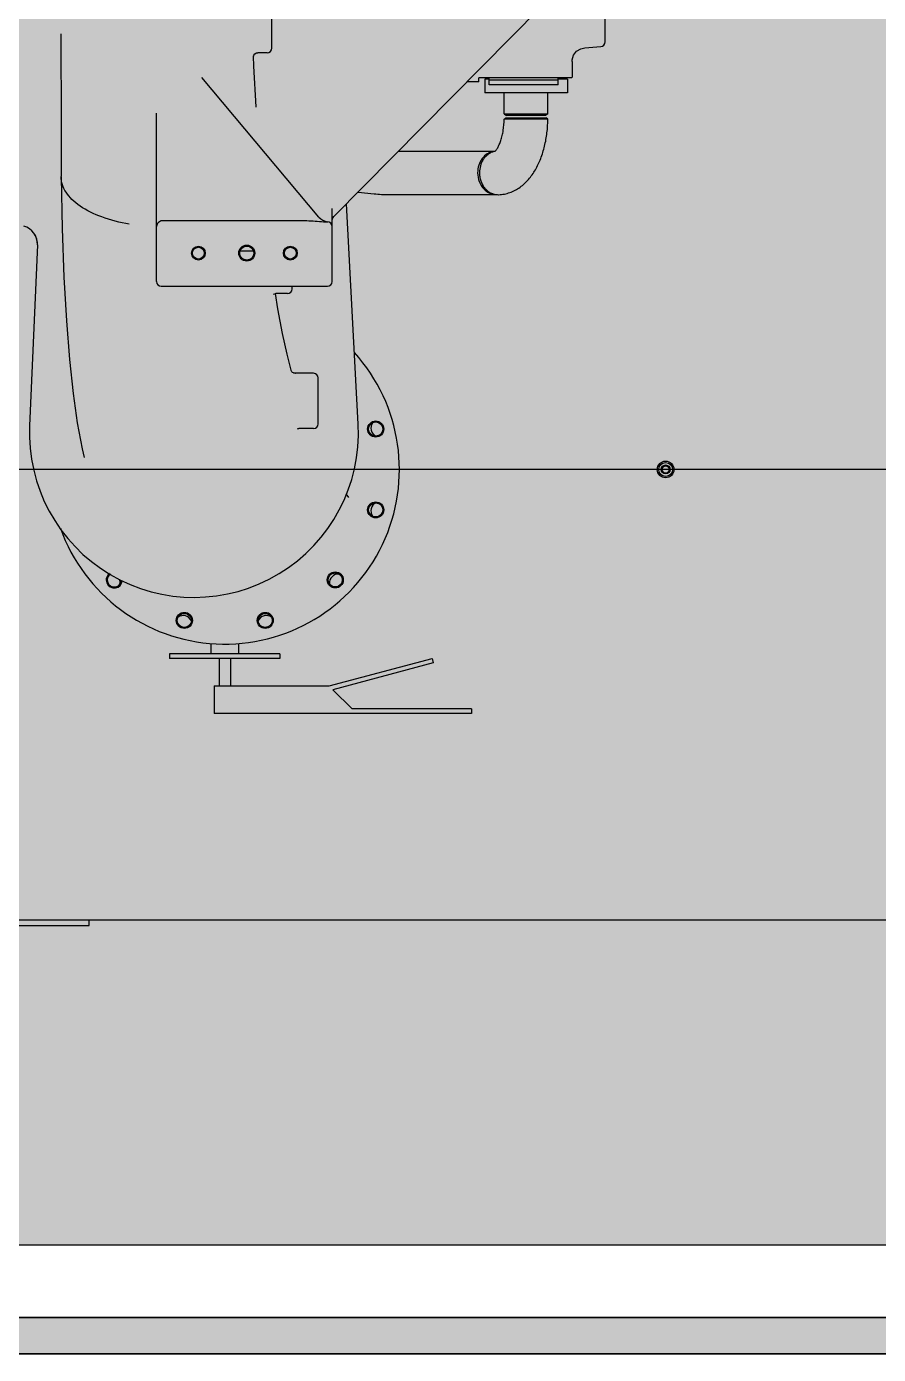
# Model space of a CAD drawing. Extents: x -18489 to 195597, y -1599 to 112111.
# Drawn here: x -16764.7 to -16647.1, y 1367.4 to 1550.7 of the extents above; entities that cross this region are included whole.
import ezdxf

# ---------------------------------------------------------------- set-up
doc = ezdxf.new("R2010")
doc.units = 0
doc.header["$LTSCALE"] = 100
for name, color, linetype in [('188K-SM-03-F10-MECH-EQ-Y2257103$0$0 Xref', 8, 'Continuous'), ('188K-SM-03-F10-MECH-EQ-Y2257103$0$M-EQU-FOUNDATION', 8, 'Continuous'), ('188K-SM-03-F10-MECH-EQ-Y2257103$0$Micron CUP L10 HVAC EQU$0$M-MECH-EQU', 136, 'Continuous'), ('188K-SM-03-F10-MECH-EQ-Y2257103$0$Micron CUP L10 HVAC EQU$0$M-PHASE1 AREA', 252, 'Continuous'), ('X-CUB3-L10$0$WALL-DR', 8, 'Continuous')]:
    doc.layers.add(name, color=color, linetype=linetype)
pattern_1 = [(50, (4473.52, 709.2), (54.6554, -4.78173), [5.715, -62.865]), (355, (4473.52, 709.2), (-10.57303, 57.31705), [4.572, -50.29218]), (100.45144, (4478.076, 708.8), (44.08237, 52.53533), [4.857, -53.42707]), (46.1842, (4473.52, 724.44), (81.32371, -12.6127), [8.5725, -94.2975]), (96.63556, (4480.3, 723.39), (71.22124, 74.22784), [7.2855, -80.14068]), (351.18415, (4473.52, 724.44), (71.22124, 74.22784), [6.858, -75.43792]), (21, (4481.14, 720.63), (45.48432, -30.67956), [5.715, -62.865]), (326, (4481.14, 720.63), (18.54061, 55.25639), [4.572, -50.292]), (71.45144, (4484.93, 718.07), (64.02493, 24.57683), [4.857, -53.42698]), (37.5, (4473.521, 709.2), (0.926581, 25.366512), [0, -49.6824, 0, -51.054, 0, -50.4825]), (7.5, (4473.52, 709.2), (20.0459, 30.054172), [0, -29.1084, 0, -48.5394, 0, -19.2405]), (327.5, (4456.529, 709.2), (40.677179, -1.718623), [0, -19.05, 0, -59.436, 0, -78.867]), (317.5, (4448.91, 709.2), (44.438754, 7.62795), [0, -24.765, 0, -39.4716, 0, -56.007])]

# ---------------------------------------------------------------- blocks, each defined once
blk = doc.blocks.new('X-CUB3-L10')
at = {"layer": 'X-CUB3-L10$0$WALL-DR'}
blk.add_line((-17323.15, 1367.46), (-16158.15, 1367.46), dxfattribs=at)
blk = doc.blocks.new('188K-SM-03-F10-MECH-EQ-Y2257103$0$Micron CUP L10 HVAC EQU$0$A$C0c53ceb0')
at = {"layer": '188K-SM-03-F10-MECH-EQ-Y2257103$0$Micron CUP L10 HVAC EQU$0$M-PHASE1 AREA'}
for p, q in [((-5416.77684, 6311.21516), (-5416.77684, 6383.12515)), ((-5877.02927, 6302.56032), (-5877.02927, 6365.9935)), ((-5506.23769, 6358.49716), (-5791.29784, 6070.11014)), ((-6168.12866, 6322.19867), (-6168.14368, 6309.65467)), ((-6168.14368, 6309.65467), (-6167.88694, 6208.34809)), ((-5902.17697, 6292.01705), (-5902.17771, 6292.03647)), ((-5902.17308, 6291.79584), (-5902.17006, 6291.72259)), ((-5902.17006, 6291.72259), (-5901.87907, 6292.73672)), ((-5901.5967, 6277.84002), (-5902.16552, 6291.73841)), ((-5901.87907, 6292.73672), (-5900.60146, 6294.575)), ((-5900.60146, 6294.575), (-5898.26281, 6295.95048)), ((-5898.26281, 6295.95048), (-5896.49939, 6296.21831)), ((-5883.37259, 6296.217), (-5896.4986, 6296.217)), ((-5462.44285, 6286.67057), (-5460.41148, 6293.01442)), ((-5460.41148, 6293.01442), (-5456.31823, 6298.26951)), ((-5456.31823, 6298.26951), (-5450.66467, 6301.79198)), ((-5450.66467, 6301.79198), (-5445.09284, 6303.09855)), ((-5445.09284, 6303.09849), (-5422.61706, 6304.88672)), ((-5898.63625, 6221.36401), (-5901.5967, 6277.84002)), ((-5462.61336, 6284.12887), (-5462.44285, 6286.67057)), ((-5462.61291, 6284.12887), (-5462.61291, 6262.47055)), ((-5812.00026, 6069.44224), (-5973.56844, 6261.9917)), ((-5591.07778, 6256.12723), (-5607.42667, 6256.12723)), ((-5591.07778, 6256.12723), (-5591.07778, 6261.45562)), ((-5462.69464, 6261.45562), (-5591.07778, 6261.45562)), ((-5583.13595, 6259.9572), (-5583.13595, 6240.92725)), ((-5576.99562, 6259.9572), (-5583.13578, 6259.9572)), ((-5576.99562, 6251.94064), (-5576.99562, 6261.45562)), ((-5481.84585, 6258.28396), (-5576.99562, 6258.28396)), ((-5481.84585, 6251.94064), (-5576.99562, 6251.94064)), ((-5481.84585, 6251.94064), (-5481.84585, 6261.45562)), ((-5468.9564, 6259.9572), (-5481.84585, 6259.9572)), ((-5468.95623, 6259.9572), (-5468.95623, 6240.92725)), ((-5462.61291, 6262.47055), (-5462.69464, 6261.45562)), ((-5468.9564, 6240.92725), (-5583.13578, 6240.92725)), ((-5556.17685, 6212.09341), (-5556.17685, 6240.92725)), ((-5495.91533, 6212.09341), (-5495.91533, 6240.92725)), ((-5898.62493, 6221.17947), (-5898.6365, 6221.36802)), ((-6167.88694, 6208.34809), (-6167.92706, 6125.44723)), ((-6036.04052, 5980.31978), (-6036.04052, 6212.72346)), ((-5556.10108, 6204.70691), (-5556.19143, 6204.70514)), ((-5556.19142, 6204.70514), (-5553.79176, 6206.54646)), ((-5510.38424, 6204.72826), (-5556.19139, 6204.70512)), ((-5556.17685, 6212.09341), (-5553.08131, 6209.71812)), ((-5556.17685, 6212.09341), (-5495.91533, 6212.09341)), ((-5553.92317, 6204.7135), (-5556.10108, 6204.70691)), ((-5549.03147, 6204.71879), (-5553.92317, 6204.7135)), ((-5553.79137, 6206.54646), (-5498.30081, 6206.54646)), ((-5499.01122, 6209.71812), (-5553.08097, 6209.71812)), ((-5533.21887, 6204.72554), (-5549.03147, 6204.71879)), ((-5503.16413, 6204.72784), (-5533.21887, 6204.72554)), ((-5495.9248, 6204.72355), (-5510.38424, 6204.72826)), ((-5495.91533, 6212.09341), (-5499.01087, 6209.71812)), ((-5495.92475, 6204.72355), (-5498.30042, 6206.54646)), ((-5495.92475, 6204.72355), (-5496.01907, 6204.72428)), ((-5702.05444, 6160.39508), (-5568.61403, 6160.39508)), ((-6167.92309, 6124.70067), (-6167.92706, 6125.44723)), ((-6167.92309, 6124.70067), (-6166.37526, 6053.83002)), ((-5757.74286, 5783.38278), (-5773.7025, 6087.91083)), ((-5757.91133, 6103.88629), (-5735.74625, 6101.59982)), ((-5715.63443, 6100.45822), (-5567.28279, 6100.45822)), ((-5564.68774, 6100.31145), (-5563.96466, 6100.32335)), ((-5793.72579, 5980.31978), (-5793.72579, 6081.40427)), ((-5793.72579, 6064.20188), (-5793.09891, 6067.33409)), ((-5793.09891, 6067.33409), (-5791.29908, 6070.10889)), ((-6166.37526, 6053.83002), (-6163.95164, 5986.40034)), ((-6029.69638, 6064.47062), (-5828.8836, 6064.47042)), ((-5802.99086, 6062.78291), (-5800.0691, 6062.78291)), ((-6200.49166, 6031.17779), (-6211.39705, 5781.40332)), ((-5920.72555, 6022.82001), (-5902.35844, 6022.82001)), ((-6163.95164, 5986.40034), (-6160.62045, 5926.05125)), ((-6029.6972, 5973.97646), (-5800.0691, 5973.97646)), ((-5874.31408, 5963.38336), (-5874.63927, 5962.48856)), ((-5874.63927, 5962.48856), (-5874.18104, 5962.95244)), ((-5874.18104, 5962.95244), (-5872.08761, 5963.80017)), ((-5872.08761, 5963.80017), (-5871.65509, 5963.82767)), ((-5868.5882, 5942.74387), (-5871.9182, 5963.77615)), ((-5855.30451, 5963.82716), (-5871.59607, 5963.82716)), ((-5848.9612, 5970.17047), (-5848.9612, 5973.97646)), ((-5862.23085, 5908.63876), (-5868.5882, 5942.74387)), ((-6160.62045, 5926.05125), (-6156.38081, 5872.69378)), ((-5855.99235, 5880.07423), (-5862.23085, 5908.63876)), ((-6156.38081, 5872.69378), (-6151.31106, 5825.95414)), ((-5850.45183, 5858.28852), (-5855.99235, 5880.07423)), ((-5850.41497, 5858.16453), (-5850.45194, 5858.29201)), ((-5850.25997, 5857.72018), (-5850.41497, 5858.16453)), ((-5849.86115, 5856.88992), (-5850.25997, 5857.72018)), ((-5849.16969, 5855.91234), (-5849.86115, 5856.88992)), ((-5848.22832, 5855.02101), (-5849.16969, 5855.91234)), ((-5847.05074, 5854.30424), (-5848.22832, 5855.02101)), ((-5845.6698, 5853.84229), (-5847.05074, 5854.30424)), ((-5846.84135, 5854.21074), (-5844.78593, 5853.72011)), ((-5844.78593, 5853.72011), (-5845.6698, 5853.84229)), ((-5844.78593, 5853.72011), (-5844.3623, 5853.7059)), ((-5819.36353, 5853.70716), (-5844.3623, 5853.70716)), ((-5813.02021, 5783.93067), (-5813.02021, 5847.36384)), ((-6151.31106, 5825.95414), (-6145.45695, 5785.29244)), ((-6145.45695, 5785.29244), (-6138.70262, 5749.62249)), ((-5841.61847, 5777.00147), (-5841.31245, 5777.19997)), ((-5841.5492, 5777.07688), (-5841.61847, 5777.00147)), ((-5841.31245, 5777.19997), (-5840.4743, 5777.5003)), ((-5840.4743, 5777.5003), (-5839.64149, 5777.58846)), ((-5819.36353, 5777.58735), (-5839.64124, 5777.58735)), ((-6138.70262, 5749.62249), (-6135.93116, 5737.48831)), ((-6135.93115, 5737.48834), (-6135.94198, 5737.53343)), ((-3683.5878, 5721.00495), (-8809.19869, 5721.00495)), ((-5770.61316, 5682.29284), (-5774.56969, 5687.15491)), ((-5960.94395, 5480.98653), (-5960.94395, 5466.51105)), ((-5922.88405, 5480.98638), (-5922.88405, 5466.51105)), ((-6018.03381, 5466.51105), (-6018.03381, 5460.16773)), ((-5865.79419, 5466.51105), (-6018.03381, 5466.51105)), ((-5865.79419, 5466.51105), (-5865.79419, 5460.16773)), ((-5865.79419, 5460.16773), (-6018.03381, 5460.16773)), ((-5949.84315, 5460.16773), (-5949.84315, 5422.10782)), ((-5933.98485, 5460.16773), (-5933.98485, 5422.10782)), ((-5797.88198, 5422.10782), (-5655.8437, 5460.16687)), ((-5654.20201, 5454.03967), (-5792.70268, 5416.92853)), ((-5655.84048, 5460.16773), (-5654.19871, 5454.04056)), ((-5956.46492, 5422.10782), (-5956.46492, 5384.04792)), ((-5956.46492, 5422.10782), (-5797.88198, 5422.10782)), ((-5766.16539, 5390.39124), (-5792.70268, 5416.92853)), ((-5601.24139, 5390.39124), (-5766.16539, 5390.39124)), ((-5601.23913, 5390.39124), (-5601.23913, 5384.04792)), ((-5601.23913, 5384.04792), (-5956.46492, 5384.04792)), ((-8641.7319, 5099.35982), (-3851.0546, 5099.35982)), ((-6129.0169, 5091.66792), (-6129.0169, 5099.35982)), ((-6363.7696, 5091.66792), (-6129.0169, 5091.66792))]:
    blk.add_line(p, q, dxfattribs=at)
for centre, radius in [((-5911.54219, 6019.64835), 11.10081), ((-5978.29927, 6019.64835), 9.51498), ((-5978.29927, 6019.64835), 8.13213), ((-5911.54219, 6019.64835), 9.71796), ((-5851.43292, 6019.64835), 9.51498), ((-5851.43292, 6019.64835), 8.13213), ((-5733.59007, 5776.82518), 11.10081), ((-5733.59007, 5776.82518), 9.71796), ((-5333.35508, 5721.00495), 11.4879), ((-5333.35508, 5721.00495), 9.51498), ((-5333.35508, 5721.00495), 6.17839), ((-5333.35508, 5721.00495), 5.67682), ((-5333.35508, 5721.00495), 5.29033), ((-5333.35508, 5721.00495), 4.90973), ((-5733.59007, 5665.18473), 11.10081), ((-5733.59007, 5665.18473), 9.71796), ((-5789.4103, 5568.50125), 11.10081), ((-5789.4103, 5568.50125), 9.71796), ((-5997.73423, 5512.68103), 11.10081), ((-5997.73423, 5512.68103), 9.71796), ((-5886.09377, 5512.68103), 11.10081), ((-5886.09377, 5512.68103), 9.71796)]:
    blk.add_circle(centre, radius, dxfattribs=at)
for centre, radius, start, end in [((-5423.12016, 6311.21005), 6.34332, 274.549, 0), ((-5883.37259, 6302.56032), 6.34332, 270, 0), ((-5564.62148, 6138.28254), 22.3157, 100.81733248, 102.53403934), ((-5797.42247, 6081.67445), 19.02995, 220, 262.67919228), ((-6225.84589, 6032.16739), 25.37327, 357.5, 75.51083689), ((-6029.6972, 6056.43959), 6.34332, 146.6364995, 180), ((-5881.86264, 5959.23881), 183.27011, 146.23455387, 146.67385965), ((-5802.94801, 6099.07121), 36.28841, 266.03236377, 269.93233468), ((-5800.0691, 6056.43959), 6.34332, 0, 90), ((-6225.89135, 6032.25705), 25.42933, 17.17917334, 30.56801656), ((-6225.76577, 6032.30343), 25.29565, 14.2536509, 17.16283929), ((-6225.97727, 6032.26955), 25.50898, 357.54703661, 14.21043273), ((-6029.6972, 5980.31978), 6.34332, 180, 270), ((-5800.0691, 5980.31978), 6.34332, 270, 0), ((-5855.30451, 5970.17047), 6.34332, 270, 0), ((-5941.914, 5721.00495), 241.04607, 199.67306152, 42.01496328), ((-5819.36353, 5847.36384), 6.34332, 360, 90), ((-5984.52241, 5771.49776), 227.09077, 177.5, 3), ((-5819.36353, 5783.93067), 6.34332, 270, 0), ((-5727.4629, 5778.46695), 12.68664, 147.24490436, 242.75513952), ((-5727.4629, 5663.54295), 12.68664, 117.24486048, 212.75509564), ((-6094.4177, 5568.50125), 11.10081, 125.31513384, 354.77127718), ((-6094.4177, 5568.50125), 9.71796, 121.43586892, 357.33330652), ((-5784.9249, 5564.01585), 12.68664, 87.24483742, 182.75513962), ((-6098.9031, 5564.01585), 12.68664, 357.24486038, 23.56872399), ((-5999.376, 5506.55385), 12.68664, 27.24498766, 122.75564329), ((-5884.452, 5506.55385), 12.68664, 57.24435671, 152.75501234)]:
    blk.add_arc(centre, radius, start, end, dxfattribs=at)
for points, knots in [([(-5568.83256, 6160.16357), (-5568.60069, 6160.38512), (-5568.06849, 6160.94802), (-5567.21426, 6161.99707), (-5566.22012, 6163.40793), (-5564.67345, 6165.93348), (-5562.72713, 6169.89164), (-5560.62607, 6175.49842), (-5558.81445, 6182.00834), (-5556.90704, 6191.78725), (-5556.27438, 6199.47928), (-5556.19145, 6204.70512)], [0, 0, 0, 0, 0.0204150922, 0.0492502283, 0.0860533451, 0.1301973803, 0.2376650337, 0.3662022205, 0.5108566074, 0.6672902799, 1, 1, 1, 1]), ([(-5563.96466, 6100.32335), (-5561.30645, 6100.41084), (-5556.0005, 6101.00603), (-5548.29461, 6103.11256), (-5541.00382, 6106.33089), (-5534.24262, 6110.52844), (-5528.06454, 6115.57144), (-5520.5682, 6123.31819), (-5512.61191, 6134.71649), (-5505.31574, 6150.27325), (-5500.05134, 6167.43255), (-5496.79948, 6185.75776), (-5495.99055, 6198.35464), (-5495.92475, 6204.72354)], [0, 0, 0, 0, 0.0582917483, 0.1164540619, 0.1744438709, 0.2323424206, 0.2903539103, 0.348784375, 0.4681587537, 0.5929532698, 0.7239948362, 0.8604047949, 1, 1, 1, 1]), ([(-5568.71131, 6160.34836), (-5574.77581, 6159.95084), (-5587.36227, 6153.12395), (-5592.16706, 6140.16102), (-5592.74871, 6133.4538)], [0, 0, 0, 0, 0.4744386119, 1, 1, 1, 1]), ([(-5569.46443, 6160.0664), (-5570.83555, 6159.7616), (-5573.55142, 6158.88254), (-5577.35415, 6156.82922), (-5580.82068, 6154.08808), (-5583.86036, 6150.73474), (-5586.39732, 6146.85601), (-5589.03883, 6141.09454), (-5590.06756, 6136.3388), (-5590.31339, 6133.13958)], [0, 0, 0, 0, 0.1158501219, 0.2338640861, 0.3546685669, 0.4785826559, 0.6055855843, 0.7353508664, 1, 1, 1, 1]), ([(-5569.3705, 6159.70279), (-5569.31242, 6159.74317), (-5569.12781, 6159.89105), (-5568.95221, 6160.04924), (-5568.83256, 6160.16357)], [0, 0, 0, 0, 0.2994416963, 1, 1, 1, 1]), ([(-6073.89471, 6059.66488), (-6086.72715, 6061.83761), (-6110.33191, 6067.75674), (-6136.8294, 6080.38936), (-6152.73363, 6093.11862), (-6161.19263, 6103.03378), (-6166.52973, 6113.62742), (-6167.86462, 6121.09954), (-6167.92309, 6124.70067)], [0, 0, 0, 0, 0.3194013858, 0.5942236481, 0.7120770994, 0.8170812019, 0.9116133441, 1, 1, 1, 1]), ([(-5592.74871, 6133.4538), (-5593.44012, 6125.48086), (-5589.72905, 6109.11993), (-5574.41822, 6100.45977), (-5567.28279, 6100.45835)], [0, 0, 0, 0, 0.5286502681, 1, 1, 1, 1]), ([(-5590.31339, 6133.13958), (-5590.47281, 6131.06496), (-5590.42363, 6126.89186), (-5589.25689, 6120.79189), (-5587.04444, 6115.09413), (-5583.87455, 6110.04145), (-5579.8748, 6105.84983), (-5575.207, 6102.70531), (-5570.07202, 6100.75374), (-5566.46859, 6100.31145), (-5564.68774, 6100.31145)], [0, 0, 0, 0, 0.1340698185, 0.2672574981, 0.3981429229, 0.5256355646, 0.6491537939, 0.7687690772, 0.8852530029, 1, 1, 1, 1]), ([(-6033.24896, 6062.37187), (-6032.55874, 6063.1641), (-6031.45843, 6064.18295), (-6030.04988, 6064.47072), (-6029.69638, 6064.47062)], [0, 0, 0, 0, 0.7482566958, 1, 1, 1, 1]), ([(-5828.8836, 6064.47042), (-5824.97003, 6064.4714), (-5817.1422, 6064.03582), (-5809.3646, 6063.13438), (-5805.45891, 6062.86977)], [0, 0, 0, 0, 0.4999315167, 1, 1, 1, 1])]:
    blk.add_open_spline(points, degree=3, knots=knots, dxfattribs=at)
for points in [[(-5735.74625, 6101.59982), (-5729.06697, 6100.9108), (-5722.34916, 6100.45822), (-5715.63443, 6100.45822)], [(-6034.21871, 6061.0993), (-6033.92194, 6061.54242), (-6033.59929, 6061.96976), (-6033.24896, 6062.37187)]]:
    blk.add_open_spline(points, degree=3, dxfattribs=at)
blk = doc.blocks.new('188K-SM-03-F10-MECH-EQ-Y2257103$0$Micron CUP L10 HVAC EQU')
at = {"layer": '188K-SM-03-F10-MECH-EQ-Y2257103$0$Micron CUP L10 HVAC EQU$0$M-MECH-EQU'}
blk.add_blockref('188K-SM-03-F10-MECH-EQ-Y2257103$0$Micron CUP L10 HVAC EQU$0$A$C0c53ceb0', (-206166.7, 2082.2), dxfattribs=at)
blk = doc.blocks.new('188K-SM-03-F10-MECH-EQ-Y2257103')
at = {"layer": '188K-SM-03-F10-MECH-EQ-Y2257103$0$M-EQU-FOUNDATION'}
h = blk.add_hatch(dxfattribs=at)
h.set_pattern_fill('AR-CONC', color=256, scale=0.3)
h.set_pattern_definition(pattern_1)
h.paths.add_polyline_path([(-17043.15, 4192.46), (-16393.15, 4192.46), (-16393.15, 1372.46), (-17043.15, 1372.46)], flags=16)
h.paths.add_polyline_path([(-17048.15, 4197.46), (-16388.15, 4197.46), (-16388.15, 1367.46), (-17048.15, 1367.46)])
h = blk.add_hatch(dxfattribs=at)
h.set_pattern_fill('AR-CONC', color=256, scale=0.3)
h.set_pattern_definition(pattern_1)
h.paths.add_polyline_path([(-17033.15, 4182.46), (-16403.15, 4182.46), (-16403.15, 1382.46), (-17033.15, 1382.46)])
at = {"layer": '188K-SM-03-F10-MECH-EQ-Y2257103$0$M-EQU-FOUNDATION', "const_width": 0.2}
for points in [[(-17048.15, 4197.46), (-16388.15, 4197.46), (-16388.15, 1367.46), (-17048.15, 1367.46)], [(-17043.15, 4192.46), (-16393.15, 4192.46), (-16393.15, 1372.46), (-17043.15, 1372.46)], [(-17033.15, 4182.46), (-16403.15, 4182.46), (-16403.15, 1382.46), (-17033.15, 1382.46)]]:
    blk.add_lwpolyline(points, close=True, dxfattribs=at)
at = {"layer": '188K-SM-03-F10-MECH-EQ-Y2257103$0$0 Xref', "xscale": 0.1, "yscale": 0.1, "zscale": 0.1}
blk.add_blockref('188K-SM-03-F10-MECH-EQ-Y2257103$0$Micron CUP L10 HVAC EQU', (4473.52, 709.2), dxfattribs=at)

msp = doc.modelspace()

# ---------------------------------------------------------------- block references
msp.add_blockref('X-CUB3-L10', (0, 0))

# ---------------------------------------------------------------- next in the draw order: block references
msp.add_blockref('188K-SM-03-F10-MECH-EQ-Y2257103', (0, 0))

doc.saveas('drawing.dxf')
